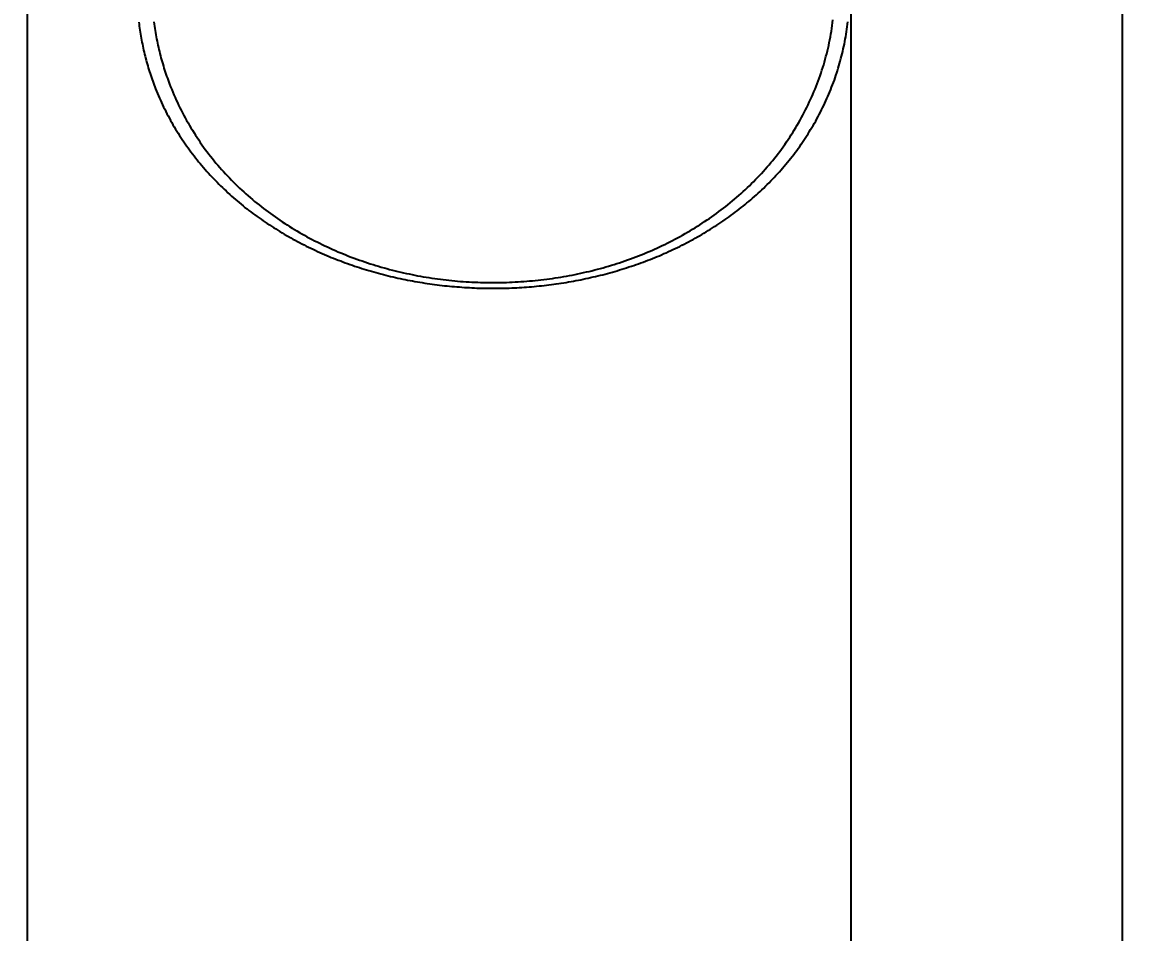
# Model space of a CAD drawing. Header units: millimetres. Extents: x 0 to 5600, y -67 to 2530.
# Drawn here: x 4110.33 to 4122.47, y 1465.21 to 1475.04 of the extents above; entities that cross this region are included whole.
import ezdxf

# ---------------------------------------------------------------- set-up
doc = ezdxf.new("R2010")
doc.units = ezdxf.units.MM
doc.layers.add('내부선 및 부속', color=4, linetype='Continuous')
doc.layers.add('치수선', color=7, linetype='Continuous')
doc.styles.add('____', font='')
doc.styles.get('____').set_extended_font_data('굴림')
doc.dimstyles.new('MSADIM', dxfattribs={"dimtxt": 33, "dimasz": 17, "dimexe": 10, "dimexo": 7.5, "dimgap": 10, "dimtad": 0, "dimtih": 1, "dimtoh": 1, "dimdec": 0, "dimzin": 1, "dimdsep": 46, "dimtxsty": '____', "dimcen": 11.25, "dimadec": 0, "dimazin": 0, "dimtfac": 1, "dimtdec": 0, "dimtix": 1, "dimtmove": 0, "dimatfit": 3, "dimfxl": 1, "dimtolj": 1, "dimtzin": 1, "dimarcsym": 0})

# ---------------------------------------------------------------- blocks, each defined once
blk = doc.blocks.new('*D6')
at = {"layer": '치수선', "color": 0, "linetype": 'Continuous', "lineweight": -2, "transparency": 16777216}
for p, q in [((4756.213, 1571.022), (4756.213, 1227.915)), ((4056.213, 1376.022), (4056.213, 1227.915)), ((4073.213, 1237.915), (4369.083, 1237.915)), ((4739.213, 1237.915), (4443.344, 1237.915))]:
    blk.add_line(p, q, dxfattribs=at)
at = {"layer": '치수선', "color": 0, "linetype": 'Continuous', "transparency": 16777216}
for points in [[(4073.213, 1240.748), (4073.213, 1235.081), (4056.213, 1237.915)], [(4739.213, 1240.748), (4739.213, 1235.081), (4756.213, 1237.915)]]:
    blk.add_solid(points, dxfattribs=at)
at = {"layer": '치수선', "color": 0, "linetype": 'Continuous', "transparency": 16777216, "insert": (4406.213, 1237.915), "char_height": 25, "attachment_point": 5, "style": '____'}
blk.add_mtext('\\A1;700', dxfattribs=at)

msp = doc.modelspace()

# ---------------------------------------------------------------- linework, layer by layer
at = {"layer": '내부선 및 부속', "linetype": 'Continuous'}
for p, q in [((4119.279, 1439.072), (4119.279, 1477.973)), ((4122.21, 1439.216), (4122.21, 1477.829)), ((4110.384, 1477.093), (4110.384, 1439.951))]:
    msp.add_line(p, q, dxfattribs=at)
at = {"layer": '내부선 및 부속', "linetype": 'Continuous', "flags": 128}
for points in [[(4111.59, 1475.046), (4111.592, 1475.024), (4111.595, 1475.002), (4111.598, 1474.981), (4111.601, 1474.959), (4111.604, 1474.937), (4111.608, 1474.915), (4111.611, 1474.894), (4111.615, 1474.872), (4111.619, 1474.85), (4111.623, 1474.829), (4111.628, 1474.807), (4111.632, 1474.786), (4111.637, 1474.764), (4111.642, 1474.743), (4111.647, 1474.722), (4111.652, 1474.7), (4111.657, 1474.679), (4111.662, 1474.658), (4111.668, 1474.636), (4111.674, 1474.615), (4111.68, 1474.594), (4111.686, 1474.573), (4111.692, 1474.552), (4111.698, 1474.531), (4111.705, 1474.51), (4111.712, 1474.489), (4111.719, 1474.468), (4111.726, 1474.448), (4111.733, 1474.427), (4111.74, 1474.406), (4111.748, 1474.386), (4111.755, 1474.365), (4111.763, 1474.345), (4111.771, 1474.324), (4111.771, 1474.324)], [(4111.753, 1475.047), (4111.756, 1475.024), (4111.759, 1475.001), (4111.763, 1474.978), (4111.766, 1474.955), (4111.77, 1474.932), (4111.774, 1474.909), (4111.778, 1474.886), (4111.782, 1474.864), (4111.787, 1474.841), (4111.791, 1474.818), (4111.796, 1474.796), (4111.801, 1474.773), (4111.807, 1474.75), (4111.812, 1474.728), (4111.818, 1474.705), (4111.823, 1474.683), (4111.829, 1474.66), (4111.835, 1474.638), (4111.842, 1474.616), (4111.848, 1474.594), (4111.855, 1474.571), (4111.861, 1474.549), (4111.868, 1474.527), (4111.876, 1474.505), (4111.883, 1474.483), (4111.89, 1474.461), (4111.898, 1474.439), (4111.906, 1474.418), (4111.914, 1474.396), (4111.922, 1474.374), (4111.922, 1474.374)], [(4111.771, 1474.324), (4111.781, 1474.3), (4111.791, 1474.275), (4111.802, 1474.25), (4111.813, 1474.225), (4111.824, 1474.201), (4111.835, 1474.176), (4111.846, 1474.152), (4111.858, 1474.128), (4111.87, 1474.104), (4111.882, 1474.08), (4111.894, 1474.056), (4111.907, 1474.032), (4111.92, 1474.008), (4111.933, 1473.984), (4111.946, 1473.961), (4111.959, 1473.937), (4111.973, 1473.914), (4111.987, 1473.891), (4112.001, 1473.868), (4112.015, 1473.845), (4112.03, 1473.822), (4112.044, 1473.799), (4112.059, 1473.777), (4112.075, 1473.754), (4112.09, 1473.732), (4112.105, 1473.71), (4112.121, 1473.688), (4112.137, 1473.666), (4112.153, 1473.644), (4112.169, 1473.623), (4112.186, 1473.601), (4112.202, 1473.58), (4112.219, 1473.559), (4112.236, 1473.537), (4112.253, 1473.517), (4112.271, 1473.496), (4112.288, 1473.475), (4112.306, 1473.455), (4112.324, 1473.434), (4112.342, 1473.414), (4112.36, 1473.394), (4112.379, 1473.374), (4112.397, 1473.355), (4112.416, 1473.335), (4112.435, 1473.316), (4112.454, 1473.297), (4112.473, 1473.278), (4112.493, 1473.259), (4112.512, 1473.24), (4112.532, 1473.222), (4112.552, 1473.203), (4112.572, 1473.185), (4112.592, 1473.167), (4112.612, 1473.149), (4112.632, 1473.131), (4112.653, 1473.114), (4112.674, 1473.097), (4112.694, 1473.079), (4112.715, 1473.062), (4112.736, 1473.045), (4112.758, 1473.029), (4112.779, 1473.012), (4112.801, 1472.996), (4112.822, 1472.98), (4112.844, 1472.963), (4112.866, 1472.948), (4112.888, 1472.932), (4112.91, 1472.916), (4112.932, 1472.901), (4112.954, 1472.886), (4112.977, 1472.871), (4112.999, 1472.856), (4113.022, 1472.841), (4113.045, 1472.826), (4113.068, 1472.812), (4113.091, 1472.798), (4113.114, 1472.784), (4113.137, 1472.77), (4113.16, 1472.756), (4113.184, 1472.742), (4113.207, 1472.729), (4113.231, 1472.716), (4113.254, 1472.703), (4113.278, 1472.69), (4113.302, 1472.677), (4113.326, 1472.664), (4113.35, 1472.652), (4113.374, 1472.64), (4113.398, 1472.627), (4113.422, 1472.616), (4113.446, 1472.604), (4113.471, 1472.592), (4113.495, 1472.581), (4113.52, 1472.569), (4113.544, 1472.558), (4113.569, 1472.547), (4113.594, 1472.537), (4113.619, 1472.526), (4113.643, 1472.515), (4113.668, 1472.505), (4113.668, 1472.505), (4113.693, 1472.495), (4113.718, 1472.485), (4113.743, 1472.475), (4113.769, 1472.466), (4113.794, 1472.456), (4113.819, 1472.447), (4113.844, 1472.438), (4113.87, 1472.429), (4113.895, 1472.42), (4113.92, 1472.411), (4113.946, 1472.403), (4113.972, 1472.394), (4113.997, 1472.386), (4114.023, 1472.378), (4114.048, 1472.37), (4114.074, 1472.363), (4114.1, 1472.355), (4114.126, 1472.348), (4114.152, 1472.34), (4114.178, 1472.333), (4114.204, 1472.326), (4114.23, 1472.32), (4114.256, 1472.313), (4114.282, 1472.306), (4114.308, 1472.3), (4114.334, 1472.294), (4114.36, 1472.288), (4114.386, 1472.282), (4114.413, 1472.276), (4114.439, 1472.271), (4114.465, 1472.265), (4114.492, 1472.26), (4114.518, 1472.255), (4114.544, 1472.25), (4114.571, 1472.245), (4114.597, 1472.241), (4114.624, 1472.236), (4114.65, 1472.232), (4114.677, 1472.228), (4114.703, 1472.224), (4114.73, 1472.22), (4114.757, 1472.216), (4114.783, 1472.212), (4114.81, 1472.209), (4114.837, 1472.206), (4114.863, 1472.202), (4114.89, 1472.199), (4114.917, 1472.197), (4114.944, 1472.194), (4114.97, 1472.191), (4114.997, 1472.189), (4115.024, 1472.187), (4115.051, 1472.185), (4115.078, 1472.183), (4115.104, 1472.181), (4115.131, 1472.179), (4115.158, 1472.178), (4115.185, 1472.176), (4115.212, 1472.175), (4115.239, 1472.174), (4115.266, 1472.173), (4115.292, 1472.172), (4115.319, 1472.172), (4115.346, 1472.171), (4115.373, 1472.171), (4115.4, 1472.171), (4115.427, 1472.171), (4115.454, 1472.171), (4115.481, 1472.171), (4115.508, 1472.172), (4115.535, 1472.172), (4115.561, 1472.173), (4115.588, 1472.174), (4115.615, 1472.175), (4115.642, 1472.176), (4115.669, 1472.177), (4115.696, 1472.179), (4115.723, 1472.18), (4115.75, 1472.182), (4115.776, 1472.184), (4115.803, 1472.186), (4115.83, 1472.188), (4115.857, 1472.191), (4115.884, 1472.193), (4115.91, 1472.196), (4115.937, 1472.199), (4115.964, 1472.202), (4115.991, 1472.205), (4116.017, 1472.208), (4116.044, 1472.211), (4116.071, 1472.215), (4116.097, 1472.219), (4116.124, 1472.223), (4116.15, 1472.227), (4116.177, 1472.231), (4116.203, 1472.235), (4116.23, 1472.24), (4116.256, 1472.244), (4116.283, 1472.249), (4116.309, 1472.254), (4116.309, 1472.254), (4116.336, 1472.259), (4116.362, 1472.264), (4116.388, 1472.27), (4116.415, 1472.275), (4116.441, 1472.281), (4116.467, 1472.287), (4116.493, 1472.293), (4116.52, 1472.299), (4116.546, 1472.305), (4116.572, 1472.311), (4116.598, 1472.318), (4116.624, 1472.325), (4116.65, 1472.332), (4116.676, 1472.339), (4116.702, 1472.346), (4116.727, 1472.353), (4116.753, 1472.361), (4116.779, 1472.369), (4116.805, 1472.376), (4116.83, 1472.384), (4116.856, 1472.392), (4116.881, 1472.401), (4116.907, 1472.409), (4116.932, 1472.418), (4116.958, 1472.427), (4116.983, 1472.436), (4117.008, 1472.445), (4117.034, 1472.454), (4117.059, 1472.463), (4117.084, 1472.473), (4117.109, 1472.483), (4117.134, 1472.493), (4117.159, 1472.503), (4117.184, 1472.513), (4117.209, 1472.523), (4117.234, 1472.534), (4117.258, 1472.545), (4117.283, 1472.555), (4117.307, 1472.567), (4117.332, 1472.578), (4117.356, 1472.589), (4117.381, 1472.601), (4117.405, 1472.612), (4117.429, 1472.624), (4117.453, 1472.636), (4117.477, 1472.649), (4117.501, 1472.661), (4117.525, 1472.674), (4117.549, 1472.686), (4117.573, 1472.699), (4117.597, 1472.712), (4117.62, 1472.726), (4117.644, 1472.739), (4117.667, 1472.753), (4117.69, 1472.766), (4117.714, 1472.78), (4117.737, 1472.794), (4117.76, 1472.808), (4117.783, 1472.823), (4117.805, 1472.837), (4117.828, 1472.852), (4117.851, 1472.867), (4117.873, 1472.882), (4117.895, 1472.897), (4117.918, 1472.913), (4117.94, 1472.928), (4117.962, 1472.944), (4117.984, 1472.96), (4118.006, 1472.976), (4118.027, 1472.992), (4118.049, 1473.008), (4118.07, 1473.025), (4118.091, 1473.042), (4118.113, 1473.058), (4118.134, 1473.075), (4118.154, 1473.093), (4118.175, 1473.11), (4118.196, 1473.127), (4118.216, 1473.145), (4118.236, 1473.163), (4118.257, 1473.181), (4118.277, 1473.199), (4118.297, 1473.217), (4118.316, 1473.236), (4118.336, 1473.254), (4118.355, 1473.273), (4118.374, 1473.292), (4118.394, 1473.311), (4118.412, 1473.33), (4118.431, 1473.35), (4118.45, 1473.369), (4118.468, 1473.389), (4118.487, 1473.409), (4118.505, 1473.429), (4118.523, 1473.449), (4118.54, 1473.47), (4118.558, 1473.49), (4118.575, 1473.511), (4118.592, 1473.532), (4118.61, 1473.553), (4118.61, 1473.553), (4118.626, 1473.574), (4118.643, 1473.595), (4118.66, 1473.616), (4118.676, 1473.638), (4118.692, 1473.66), (4118.708, 1473.681), (4118.724, 1473.703), (4118.739, 1473.726), (4118.754, 1473.748), (4118.77, 1473.77), (4118.784, 1473.793), (4118.799, 1473.815), (4118.814, 1473.838), (4118.828, 1473.861), (4118.842, 1473.884), (4118.856, 1473.907), (4118.87, 1473.93), (4118.883, 1473.954), (4118.897, 1473.977), (4118.91, 1474.001), (4118.923, 1474.025), (4118.935, 1474.049), (4118.948, 1474.073), (4118.96, 1474.097), (4118.972, 1474.121), (4118.983, 1474.145), (4118.995, 1474.17), (4119.006, 1474.194), (4119.017, 1474.219), (4119.028, 1474.243), (4119.039, 1474.268), (4119.049, 1474.293), (4119.059, 1474.318), (4119.069, 1474.343), (4119.079, 1474.368), (4119.088, 1474.394), (4119.098, 1474.419), (4119.106, 1474.444), (4119.115, 1474.47), (4119.124, 1474.496), (4119.132, 1474.521), (4119.14, 1474.547), (4119.148, 1474.573), (4119.155, 1474.599), (4119.162, 1474.625), (4119.169, 1474.651), (4119.176, 1474.677), (4119.182, 1474.703), (4119.189, 1474.729), (4119.195, 1474.756), (4119.2, 1474.782), (4119.206, 1474.809), (4119.211, 1474.835), (4119.216, 1474.862), (4119.221, 1474.888), (4119.225, 1474.915), (4119.23, 1474.941), (4119.234, 1474.968), (4119.237, 1474.995), (4119.241, 1475.022), (4119.244, 1475.048)], [(4111.922, 1474.374), (4111.933, 1474.346), (4111.945, 1474.317), (4111.957, 1474.289), (4111.969, 1474.26), (4111.981, 1474.232), (4111.994, 1474.204), (4112.007, 1474.176), (4112.02, 1474.148), (4112.034, 1474.12), (4112.048, 1474.093), (4112.062, 1474.065), (4112.076, 1474.038), (4112.091, 1474.011), (4112.106, 1473.983), (4112.122, 1473.957), (4112.137, 1473.93), (4112.153, 1473.903), (4112.169, 1473.877), (4112.186, 1473.85), (4112.203, 1473.824), (4112.22, 1473.798), (4112.237, 1473.773), (4112.254, 1473.747), (4112.272, 1473.721), (4112.29, 1473.696), (4112.308, 1473.671), (4112.327, 1473.646), (4112.346, 1473.621), (4112.365, 1473.597), (4112.384, 1473.573), (4112.404, 1473.548), (4112.423, 1473.524), (4112.443, 1473.501), (4112.464, 1473.477), (4112.484, 1473.454), (4112.505, 1473.431), (4112.526, 1473.408), (4112.547, 1473.385), (4112.568, 1473.363), (4112.59, 1473.34), (4112.611, 1473.318), (4112.633, 1473.296), (4112.656, 1473.275), (4112.678, 1473.253), (4112.701, 1473.232), (4112.724, 1473.211), (4112.747, 1473.191), (4112.77, 1473.17), (4112.793, 1473.15), (4112.817, 1473.13), (4112.84, 1473.11), (4112.864, 1473.09), (4112.889, 1473.071), (4112.913, 1473.051), (4112.937, 1473.032), (4112.962, 1473.014), (4112.987, 1472.995), (4113.012, 1472.977), (4113.037, 1472.959), (4113.062, 1472.941), (4113.088, 1472.923), (4113.114, 1472.906), (4113.139, 1472.888), (4113.165, 1472.871), (4113.191, 1472.855), (4113.218, 1472.838), (4113.244, 1472.822), (4113.271, 1472.806), (4113.297, 1472.79), (4113.324, 1472.774), (4113.351, 1472.759), (4113.378, 1472.743), (4113.405, 1472.728), (4113.432, 1472.714), (4113.46, 1472.699), (4113.487, 1472.685), (4113.515, 1472.671), (4113.543, 1472.657), (4113.571, 1472.643), (4113.599, 1472.63), (4113.627, 1472.617), (4113.655, 1472.604), (4113.683, 1472.591), (4113.712, 1472.578), (4113.74, 1472.566), (4113.769, 1472.554), (4113.798, 1472.542), (4113.826, 1472.531), (4113.855, 1472.519), (4113.884, 1472.508), (4113.913, 1472.497), (4113.942, 1472.486), (4113.971, 1472.476), (4114.001, 1472.466), (4114.03, 1472.456), (4114.059, 1472.446), (4114.089, 1472.436), (4114.118, 1472.427), (4114.148, 1472.418), (4114.178, 1472.409), (4114.178, 1472.409), (4114.207, 1472.4), (4114.237, 1472.392), (4114.267, 1472.383), (4114.297, 1472.375), (4114.327, 1472.368), (4114.357, 1472.36), (4114.387, 1472.353), (4114.418, 1472.346), (4114.448, 1472.339), (4114.478, 1472.332), (4114.509, 1472.326), (4114.539, 1472.319), (4114.569, 1472.313), (4114.6, 1472.307), (4114.63, 1472.302), (4114.661, 1472.296), (4114.692, 1472.291), (4114.722, 1472.286), (4114.753, 1472.282), (4114.784, 1472.277), (4114.815, 1472.273), (4114.845, 1472.269), (4114.876, 1472.265), (4114.907, 1472.261), (4114.938, 1472.258), (4114.969, 1472.255), (4115, 1472.252), (4115.031, 1472.249), (4115.062, 1472.246), (4115.093, 1472.244), (4115.124, 1472.242), (4115.155, 1472.24), (4115.186, 1472.238), (4115.217, 1472.237), (4115.248, 1472.236), (4115.279, 1472.235), (4115.31, 1472.234), (4115.341, 1472.233), (4115.372, 1472.233), (4115.404, 1472.233), (4115.435, 1472.233), (4115.466, 1472.233), (4115.497, 1472.233), (4115.528, 1472.234), (4115.559, 1472.235), (4115.59, 1472.236), (4115.621, 1472.237), (4115.652, 1472.239), (4115.684, 1472.241), (4115.715, 1472.243), (4115.746, 1472.245), (4115.777, 1472.247), (4115.808, 1472.25), (4115.839, 1472.253), (4115.87, 1472.256), (4115.901, 1472.259), (4115.931, 1472.262), (4115.962, 1472.266), (4115.993, 1472.27), (4116.024, 1472.274), (4116.055, 1472.278), (4116.086, 1472.283), (4116.116, 1472.287), (4116.147, 1472.292), (4116.178, 1472.298), (4116.208, 1472.303), (4116.239, 1472.309), (4116.269, 1472.314), (4116.3, 1472.32), (4116.33, 1472.327), (4116.361, 1472.333), (4116.391, 1472.34), (4116.421, 1472.347), (4116.451, 1472.354), (4116.481, 1472.361), (4116.512, 1472.369), (4116.542, 1472.377), (4116.572, 1472.385), (4116.601, 1472.393), (4116.631, 1472.402), (4116.661, 1472.41), (4116.691, 1472.419), (4116.72, 1472.428), (4116.75, 1472.438), (4116.779, 1472.447), (4116.809, 1472.457), (4116.838, 1472.467), (4116.867, 1472.478), (4116.897, 1472.488), (4116.926, 1472.499), (4116.955, 1472.51), (4116.984, 1472.521), (4117.012, 1472.532), (4117.041, 1472.544), (4117.07, 1472.556), (4117.098, 1472.568), (4117.127, 1472.58), (4117.155, 1472.593), (4117.183, 1472.606), (4117.211, 1472.619), (4117.211, 1472.619), (4117.24, 1472.632), (4117.267, 1472.645), (4117.295, 1472.659), (4117.323, 1472.673), (4117.351, 1472.687), (4117.378, 1472.701), (4117.406, 1472.716), (4117.433, 1472.731), (4117.46, 1472.746), (4117.487, 1472.761), (4117.514, 1472.777), (4117.541, 1472.792), (4117.567, 1472.808), (4117.594, 1472.825), (4117.62, 1472.841), (4117.646, 1472.858), (4117.672, 1472.874), (4117.698, 1472.892), (4117.724, 1472.909), (4117.75, 1472.926), (4117.775, 1472.944), (4117.801, 1472.962), (4117.826, 1472.98), (4117.851, 1472.999), (4117.876, 1473.017), (4117.9, 1473.036), (4117.925, 1473.055), (4117.949, 1473.074), (4117.973, 1473.094), (4117.997, 1473.114), (4118.021, 1473.134), (4118.044, 1473.154), (4118.068, 1473.174), (4118.091, 1473.195), (4118.114, 1473.215), (4118.137, 1473.236), (4118.159, 1473.258), (4118.182, 1473.279), (4118.204, 1473.301), (4118.226, 1473.322), (4118.247, 1473.345), (4118.269, 1473.367), (4118.29, 1473.389), (4118.311, 1473.412), (4118.332, 1473.435), (4118.353, 1473.458), (4118.373, 1473.481), (4118.393, 1473.505), (4118.413, 1473.528), (4118.433, 1473.552), (4118.453, 1473.576), (4118.472, 1473.601), (4118.491, 1473.625), (4118.509, 1473.65), (4118.528, 1473.675), (4118.546, 1473.7), (4118.564, 1473.725), (4118.582, 1473.751), (4118.599, 1473.776), (4118.616, 1473.802), (4118.633, 1473.828), (4118.65, 1473.854), (4118.666, 1473.88), (4118.682, 1473.907), (4118.698, 1473.934), (4118.714, 1473.96), (4118.729, 1473.987), (4118.744, 1474.014), (4118.759, 1474.042), (4118.773, 1474.069), (4118.787, 1474.097), (4118.801, 1474.124), (4118.815, 1474.152), (4118.828, 1474.18), (4118.841, 1474.208), (4118.854, 1474.237), (4118.866, 1474.265), (4118.878, 1474.293), (4118.89, 1474.322), (4118.902, 1474.351), (4118.913, 1474.38), (4118.924, 1474.409), (4118.935, 1474.438), (4118.945, 1474.467), (4118.955, 1474.496), (4118.964, 1474.526), (4118.974, 1474.555), (4118.983, 1474.585), (4118.991, 1474.614), (4119, 1474.644), (4119.008, 1474.674), (4119.016, 1474.704), (4119.023, 1474.734), (4119.03, 1474.764), (4119.037, 1474.794), (4119.043, 1474.825), (4119.049, 1474.855), (4119.055, 1474.885), (4119.061, 1474.916), (4119.066, 1474.946), (4119.066, 1474.946), (4119.071, 1474.977), (4119.075, 1475.008), (4119.079, 1475.038), (4119.083, 1475.069)]]:
    msp.add_lwpolyline(points, dxfattribs=at)

# ---------------------------------------------------------------- dimensions: what is measured, and where the dimension line sits
at = {"layer": '치수선', "linetype": 'Continuous'}
dim = msp.add_linear_dim(base=(4756.213, 1237.915), p1=(4056.213, 1383.522), p2=(4756.213, 1578.522), dimstyle='MSADIM', override={"dimtxt": 25}, dxfattribs=at)
dim.commit()
dim.dimension.update_dxf_attribs({"geometry": '*D6', "text_midpoint": (4406.213, 1237.915)})

doc.saveas('drawing.dxf')
